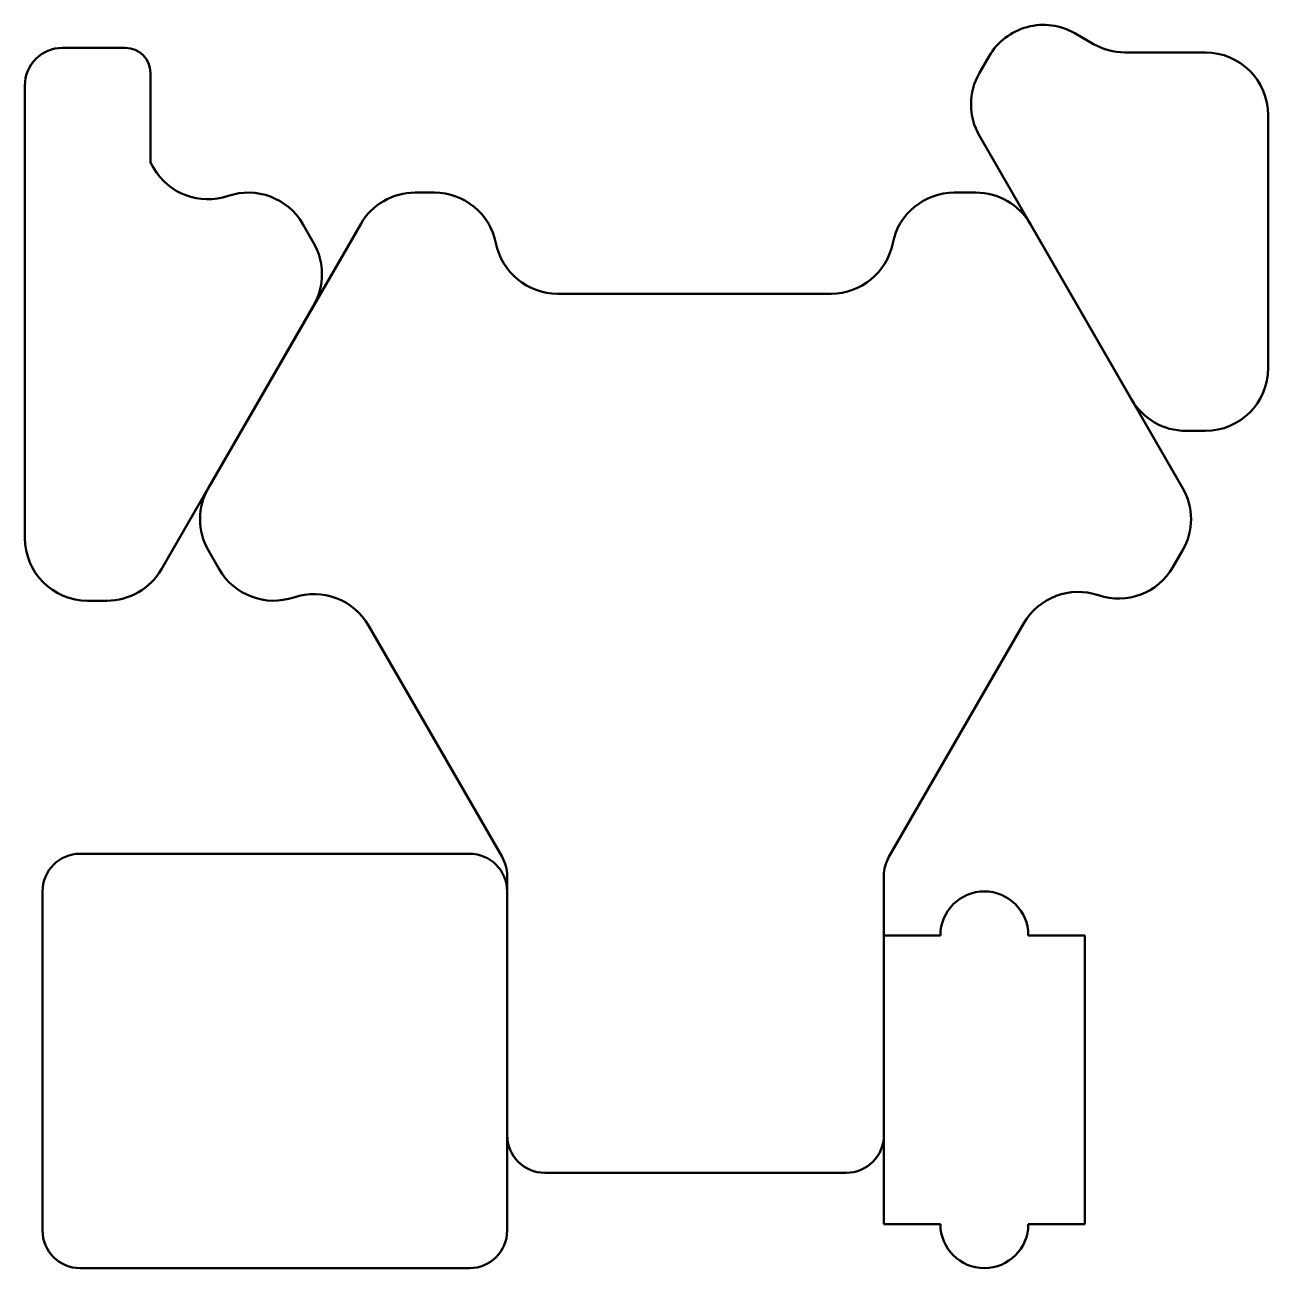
# Model space of a CAD drawing. Header units: millimetres. Extents: x 247.5 to 346.5, y 160.5 to 259.5.
import ezdxf

# ---------------------------------------------------------------- set-up
doc = ezdxf.new("R2010")
doc.units = ezdxf.units.MM
doc.layers.add('Visible (ISO)', color=7, linetype='Continuous', lineweight=50)

msp = doc.modelspace()

# ---------------------------------------------------------------- linework, layer by layer
at = {"layer": 'Visible (ISO)'}
for p, q in [((332.59, 257.975), (331.109, 258.83)), ((255.5, 257.669), (250.5, 257.669)), ((324.278, 257), (323.51, 255.669)), ((341.5, 257.305), (335.09, 257.305)), ((257.5, 248.545), (257.5, 255.669)), ((247.5, 254.669), (247.5, 218.648)), ((346.5, 232.171), (346.5, 252.305)), ((323.51, 250.669), (335.633, 229.671)), ((257.75, 248.112), (257.5, 248.545)), ((280.108, 246.143), (278.571, 246.143)), ((323.237, 246.143), (321.508, 246.143)), ((274.241, 243.643), (262.118, 222.645)), ((270.49, 242.146), (269.626, 243.643)), ((339.69, 222.645), (327.567, 243.643)), ((311.7, 238.093), (289.916, 238.093)), ((258.367, 216.148), (270.49, 237.146)), ((339.963, 227.171), (341.5, 227.171)), ((262.118, 217.645), (262.982, 216.148)), ((338.921, 216.314), (339.69, 217.645)), ((252.5, 213.648), (254.037, 213.648)), ((274.858, 211.679), (285.502, 193.243)), ((316.306, 193.243), (327.046, 211.845)), ((282.904, 193.5), (251.904, 193.5)), ((285.904, 191.743), (285.904, 171.093)), ((315.904, 171.093), (315.904, 191.743)), ((248.904, 190.5), (248.904, 163.5)), ((285.904, 163.5), (285.904, 190.5)), ((315.904, 187), (315.904, 164)), ((320.404, 187), (315.904, 187)), ((331.904, 187), (327.404, 187)), ((331.904, 164), (331.904, 187)), ((288.904, 168.093), (312.904, 168.093)), ((315.904, 164), (320.404, 164)), ((327.404, 164), (331.904, 164)), ((251.904, 160.5), (282.904, 160.5))]:
    msp.add_line(p, q, dxfattribs=at)
for centre, radius, start, end in [((328.609, 254.5), 5, 60, 150), ((250.5, 254.669), 3, 90, 180), ((255.5, 255.669), 2, 0, 90), ((335.09, 262.305), 5, 240, 270), ((341.5, 252.305), 5, 0, 90), ((327.84, 253.169), 5, 150, 210), ((262.08, 250.612), 5, 210, 288.75528), ((265.295, 241.143), 5, 30, 108.75528), ((278.571, 241.143), 5, 90, 150), ((280.108, 241.143), 5, 11.24472, 90), ((321.508, 241.143), 5, 90, 168.75528), ((323.237, 241.143), 5, 30, 90), ((266.16, 239.646), 5, 330, 30), ((289.916, 243.093), 5, 191.24472, 270), ((311.7, 243.093), 5, 270, 348.75528), ((341.5, 232.171), 5, 270, 0), ((339.963, 232.171), 5, 210, 270), ((266.448, 220.145), 5, 150, 210), ((335.36, 220.145), 5, 330, 30), ((252.5, 218.648), 5, 180, 270), ((254.037, 218.648), 5, 270, 330), ((267.312, 218.648), 5, 210, 288.75528), ((334.591, 218.814), 5, 251.24472, 330), ((270.528, 209.179), 5, 30, 108.75528), ((331.376, 209.345), 5, 71.24472, 150), ((251.904, 190.5), 3, 90, 180), ((282.904, 190.5), 3, 0, 90), ((282.904, 191.743), 3, 0, 30), ((318.904, 191.743), 3, 150, 180), ((323.904, 187), 3.5, 0, 180), ((288.904, 171.093), 3, 180, 270), ((312.904, 171.093), 3, 270, 0), ((251.904, 163.5), 3, 180, 270), ((282.904, 163.5), 3, 270, 0), ((323.904, 164), 3.5, 180, 0)]:
    msp.add_arc(centre, radius, start, end, dxfattribs=at)

doc.saveas('drawing.dxf')
